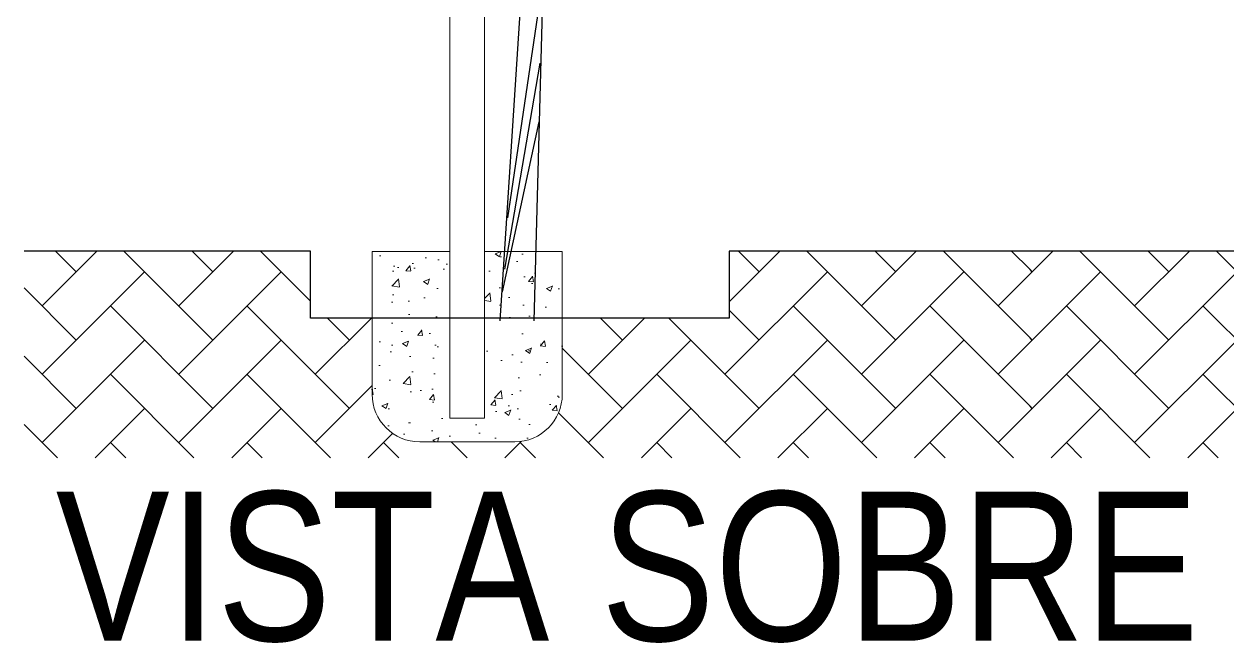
# Model space of a CAD drawing. Header units: millimetres. Extents: x 221 to 543, y -43 to 148.
# Drawn here: x 317.217 to 319.748, y 62.512 to 63.814 of the extents above; entities that cross this region are included whole.
import ezdxf
from ezdxf.enums import TextEntityAlignment as Align

# ---------------------------------------------------------------- set-up
doc = ezdxf.new("R2010")
doc.units = ezdxf.units.MM
doc.linetypes.add('DASHED', pattern=[19.05, 12.7, -6.35])
doc.layers.add('0-4', color=4, linetype='Continuous')
doc.layers.add('10-SOLADOS', color=15, linetype='Continuous')
doc.styles.add('gardel', font='ARIALN.TTF')

# ---------------------------------------------------------------- blocks, each defined once
blk = doc.blocks.new('ARV08')
for p, q in [((-0.1693, 2.7256), (-0.0964, 0.0044)), ((0.056, 0.6097), (-0.1542, 2.0276)), ((0.1007, 0.0044), (-0.0259, 1.9665)), ((0.0744, 0.3084), (-0.1332, 1.5161)), ((0.0875, 0.1749), (-0.1279, 1.1723))]:
    blk.add_line(p, q)
blk = doc.blocks.new('cesto')
at = {"linetype": 'Continuous', "lineweight": 0}
h = blk.add_hatch(dxfattribs=at)
h.set_pattern_fill('NET', scale=0.200348, style=0)
h.set_pattern_definition([(0, (1071.191474, 99.407682), (0, 0.0250435), []), (90, (1071.191474, 99.407682), (-0.0250435, 2e-18), [])])
h.paths.add_polyline_path([(1081.5466, 100.2829), (1081.5466, 99.9764), (1081.7126, 99.9764), (1081.8976, 99.9764), (1081.8976, 100.2829)])
h = blk.add_hatch(dxfattribs=at)
h.set_pattern_fill('AR-CONC', scale=0.018, style=0)
h.set_pattern_definition([(50, (1073.17223, 108.05785), (0.1291068, -0.0112954), [0.0135, -0.1485]), (355, (1073.17223, 108.05785), (-0.0249752, 0.1353946), [0.0108, -0.1188]), (100.4514, (1073.18299, 108.05691), (0.1041317, 0.1240991), [0.0114732, -0.1262056]), (46.1842, (1073.17223, 108.09385), (0.1921034, -0.0297934), [0.02025, -0.22275]), (96.6356, (1073.18824, 108.09136), (0.1682393, 0.1753412), [0.0172099, -0.1893083]), (351.1842, (1073.17223, 108.09385), (0.168239, 0.1753413), [0.0162, -0.1782]), (21, (1073.19023, 108.08485), (0.1074433, -0.0724714), [0.0135, -0.1485]), (326, (1073.19023, 108.08485), (0.0437968, 0.130527), [0.0108, -0.1188]), (71.4514, (1073.19918, 108.07881), (0.1512401, 0.0580555), [0.0114732, -0.1262056]), (37.5, (1073.17223, 108.057848), (0.00218877, 0.0599209), [0, -0.11736, 0, -0.1206, 0, -0.11925]), (7.5, (1073.17223, 108.05785), (0.04735252, 0.0709941), [0, -0.06876, 0, -0.11466, 0, -0.04545]), (327.5, (1073.13209, 108.05785), (0.09608804, -0.00405988), [0, -0.045, 0, -0.1404, 0, -0.1863]), (317.5, (1073.11409, 108.05785), (0.1049735, 0.0180189), [0, -0.0585, 0, -0.09324, 0, -0.1323])])
h.paths.add_polyline_path([(1081.9221, 98.7063, 0.093453), (1081.8372, 98.7152), (1081.8368, 98.7051), (1081.8088, 98.7156), (1081.8374, 98.7252), (1081.8372, 98.7152, -0.093453), (1081.9221, 98.7063), (1081.9221, 98.8019), (1081.7588, 98.8019), (1081.7588, 98.4519), (1081.6853, 98.4519), (1081.6853, 98.8019), (1081.5221, 98.8019), (1081.5221, 98.5019, 0.414214), (1081.6221, 98.4019), (1081.8221, 98.4019, 0.414214), (1081.9221, 98.5019)])
at = {"color": 7, "linetype": 'Continuous', "lineweight": 0}
for p, q in [((1081.5221, 100.3019), (1081.5221, 100.2829)), ((1081.5221, 100.3019), (1081.9221, 100.3019)), ((1081.5221, 100.2829), (1081.9221, 100.2829)), ((1081.5221, 100.2829), (1081.5221, 99.9764)), ((1081.5466, 100.2829), (1081.5466, 99.9764)), ((1081.8976, 99.9764), (1081.8976, 100.2829)), ((1081.9221, 100.3019), (1081.9221, 100.2829)), ((1081.9221, 99.9764), (1081.9221, 100.2829)), ((1081.5221, 99.9764), (1081.5221, 99.9519)), ((1081.5221, 99.9764), (1081.7126, 99.9764)), ((1081.7126, 99.9764), (1081.9221, 99.9764)), ((1081.9221, 99.9764), (1081.9221, 99.9519)), ((1081.5221, 99.9519), (1081.9221, 99.9519)), ((1081.6853, 98.8519), (1081.6853, 99.9519)), ((1081.7588, 98.8519), (1081.7588, 99.9519)), ((1081.6853, 98.4519), (1081.7588, 98.4519)), ((1081.6853, 98.4019), (1081.7588, 98.4019))]:
    blk.add_line(p, q, dxfattribs=at)
at = {"color": 7, "linetype": 'DASHED', "lineweight": 0}
for p, q in [((1081.6853, 98.8519), (1081.6853, 98.4519)), ((1081.7588, 98.8519), (1081.7588, 98.4519)), ((1081.5221, 98.8019), (1081.6853, 98.8019)), ((1081.5221, 98.5019), (1081.5221, 98.8019)), ((1081.7588, 98.8019), (1081.9221, 98.8019)), ((1081.9221, 98.5019), (1081.9221, 98.8019)), ((1081.6221, 98.4019), (1081.8221, 98.4019))]:
    blk.add_line(p, q, dxfattribs=at)
for centre, start, end in [((1081.6221, 98.5019), 180, 270), ((1081.8221, 98.5019), 270, 360)]:
    blk.add_arc(centre, 0.1, start, end, dxfattribs=at)

msp = doc.modelspace()

# ---------------------------------------------------------------- hatches: boundary and pattern name
h = msp.add_hatch()
h.set_pattern_fill('AR-HBONE', color=252, scale=0.001, style=0)
h.paths.add_polyline_path([(321.4508, 63.383), (320.9558, 63.383), (320.9558, 63.3363), (320.0558, 63.3363), (319.3335, 63.3363), (319.3335, 62.9016), (321.4508, 62.9016)])
h = msp.add_hatch()
h.set_pattern_fill('AR-HBONE', color=252, scale=0.001, style=0)
h.paths.add_polyline_path([(319.3335, 63.3363), (318.7002, 63.3363), (318.7002, 63.1956), (318.3491, 63.1956), (318.3491, 63.0351, -0.414214), (318.2491, 62.9351), (318.0491, 62.9351, -0.414214), (317.9491, 63.0351), (317.9491, 63.1956), (317.8193, 63.1956), (317.8193, 63.3363), (317.2166, 63.3363), (317.2166, 62.9016), (319.3335, 62.9016)])

# ---------------------------------------------------------------- linework, layer by layer
at = {"color": 6}
for p, q in [((317.8193, 63.3363), (317.2166, 63.3363)), ((320.0558, 63.3363), (318.7002, 63.3363))]:
    msp.add_line(p, q, dxfattribs=at)
msp.add_lwpolyline([(318.7002, 63.3363), (318.7002, 63.1956), (317.8193, 63.1956), (317.8193, 63.3363)], dxfattribs=at)

# ---------------------------------------------------------------- block references
at = {"xscale": -0.3583999999996195, "yscale": 0.3583999999999889, "zscale": 0.3584000000000001}
msp.add_blockref('ARV08', (318.2546, 63.1878), dxfattribs=at)
at = {"layer": '0-4'}
msp.add_blockref('cesto', (-763.573, -35.4667), dxfattribs=at)

# ---------------------------------------------------------------- texts
at = {"layer": '10-SOLADOS', "color": 7, "ltscale": 0.1, "style": 'gardel'}
for tag, p in [('VISTA', (317.8026, 62.6738)), ('SOBRE', (319.0592, 62.6738))]:
    msp.add_attdef(tag, text='', height=0.3137, dxfattribs=at).set_placement(p, align=Align.MIDDLE)

doc.saveas('drawing.dxf')
